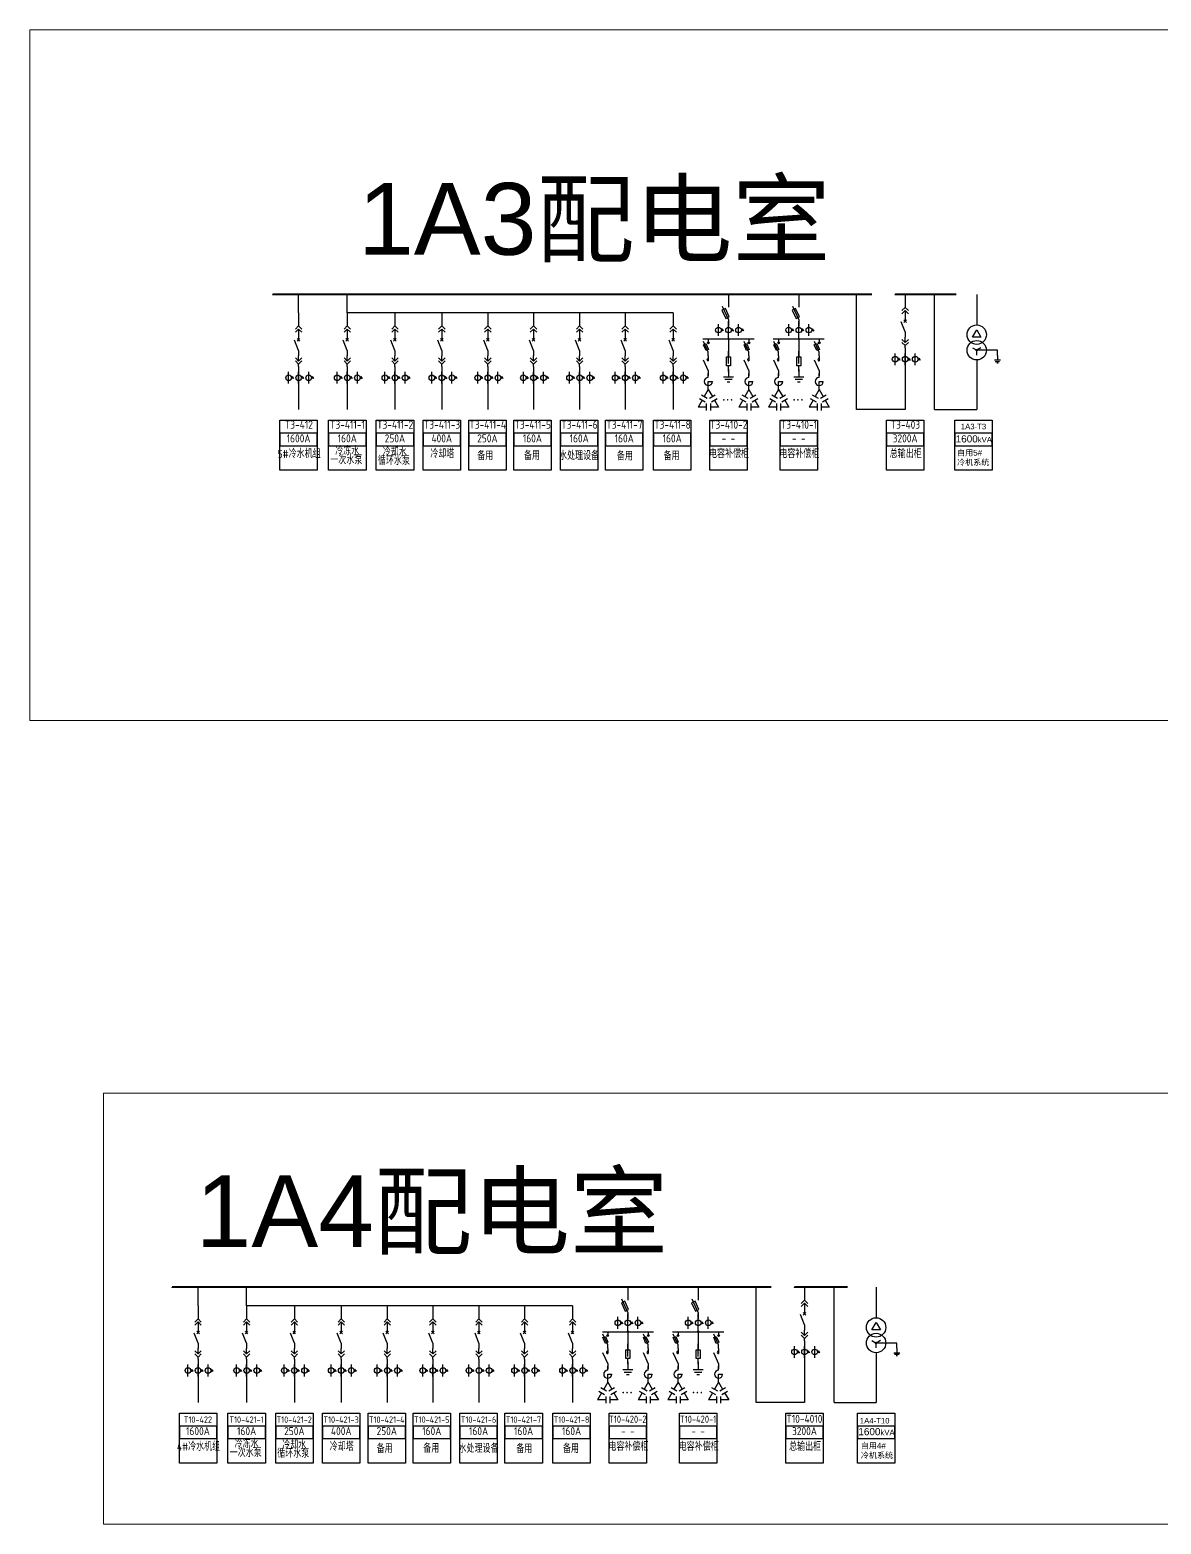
# Model space of a CAD drawing. Header units: millimetres. Extents: x -3460 to -460, y 6070 to 9130.
# Drawn here: x -2600.6 to -2443, y 8146.5 to 8354.4 of the extents above; entities that cross this region are included whole.
import ezdxf
from ezdxf.enums import TextEntityAlignment as Align

# ---------------------------------------------------------------- set-up
doc = ezdxf.new("R2010")
doc.units = ezdxf.units.MM
doc.header["$LTSCALE"] = 1000
doc.header["$MEASUREMENT"] = 0
doc.linetypes.add('CENTER', pattern=[2, 1.25, -0.25, 0.25, -0.25])
doc.linetypes.add('CONTINOUS', pattern=[0])
doc.styles.add('HZSONG', font='gbenor.shx', dxfattribs={"height": 1200, "bigfont": 'gbcbig.shx'})
doc.styles.get("Standard").update_dxf_attribs({"font": 'arial.ttf'})

# ---------------------------------------------------------------- blocks, each defined once
blk = doc.blocks.new('DYDQAA05')
at = {"color": 0}
blk.add_lwpolyline([(0, 0), (0, -7)], dxfattribs=at)
blk = doc.blocks.new('DYDQAA03')
at = {"color": 0}
for points in [[(0, 0), (0, -1.5)], [(-2.12, -3.62), (0, -1.5)], [(-2.12, -5.62), (0, -3.5)], [(2.12, -3.62), (0, -1.5)], [(2.12, -5.62), (0, -3.5)], [(0, -3.5), (0, -7)]]:
    blk.add_lwpolyline(points, dxfattribs=at)
blk = doc.blocks.new('DYDQAA09')
at = {"color": 0}
blk.add_lwpolyline([(0, 0), (0, -3.5)], dxfattribs=at)
blk.add_lwpolyline([(0, 0), (0, -3.5)], dxfattribs=at)
blk.add_lwpolyline([(0, 0), (0, -3.5)], dxfattribs=at)
blk.add_lwpolyline([(0, 0), (0, -3.5)], dxfattribs=at)
blk.add_lwpolyline([(0, 0), (0, -3.5)], dxfattribs=at)
blk.add_lwpolyline([(0, 0), (0, -3.5)], dxfattribs=at)
blk.add_lwpolyline([(0, 0), (0, -3.5)], dxfattribs=at)
blk.add_lwpolyline([(0, 0), (0, -3.5)], dxfattribs=at)
blk.add_lwpolyline([(0, 0), (0, -3.5)], dxfattribs=at)
blk = doc.blocks.new('DYDQ0201')
at = {"color": 0}
for points in [[(0.86, -0.86), (-0.86, 0.86)], [(-0.86, -0.86), (0.86, 0.86)], [(0, -7), (-2.61, -0.37)]]:
    blk.add_lwpolyline(points, dxfattribs=at)
blk = doc.blocks.new('DYDQAA04')
at = {"color": 0}
for points in [[(0, -3.5), (0, 0)], [(-2.12, -1.38), (0, -3.5)], [(-2.12, -3.38), (0, -5.5)], [(2.12, -1.38), (0, -3.5)], [(2.12, -3.38), (0, -5.5)], [(0, -7), (0, -5.5)]]:
    blk.add_lwpolyline(points, dxfattribs=at)
blk = doc.blocks.new('$element$00000530')
for points in [[(-0.291, -0.342), (-0.139, -0.275), (0.017, -0.625), (-0.136, -0.693), (-0.291, -0.342)], [(0, -1), (0, -0.78), (-0.283, -0.152)], [(-0.05, -0.183), (0.05, -0.183)], [(0, 0), (0, -0.183)]]:
    blk.add_lwpolyline(points)
blk.add_circle((0, -0.233), 0.05)
at = {"flags": 9}
blk.add_attdef('S', (0, 0), '', height=0.00000667, dxfattribs=at)
blk = doc.blocks.new('M_M4')
blk.add_line((-0.25, -0.2), (0, -0.75))
for points in [[(0, 0), (0, -0.25)], [(0, -0.75), (0, -1)]]:
    blk.add_lwpolyline(points)
blk.add_arc((-0.008, -0.192), 0.0589, 81.8699, 278.1301)
at = {"width": 0.8, "flags": 9}
blk.add_attdef('S', (0.25, -0.5), '', height=0.2, dxfattribs=at)
blk = doc.blocks.new('M_M23')
for p, q in [((0, -0.5), (-0.25, -0.5)), ((0, -0.25), (0, -0.5))]:
    blk.add_line(p, q)
for points in [[(0, 0), (0, -0.25)], [(0, -0.75), (0, -1)]]:
    blk.add_lwpolyline(points)
blk.add_arc((0, -0.5), 0.25, 270, 180)
at = {"width": 0.8, "flags": 9}
blk.add_attdef('S', (0.25, -0.5), '', height=0.2, dxfattribs=at)
blk = doc.blocks.new('M_M44IVD')
for points in [[(0, 0), (-0.2, -0.346)], [(0, 0), (0.2, -0.346)], [(-0.3, -0.52), (-0.5, -0.866)], [(-0.444, -0.436), (-0.156, -0.603)], [(-0.344, -0.263), (-0.056, -0.43)], [(-0.1, -0.699), (-0.1, -1.033)], [(0.056, -0.43), (0.344, -0.263)], [(0.1, -0.699), (0.1, -1.033)], [(0.156, -0.603), (0.444, -0.436)], [(0.3, -0.52), (0.5, -0.866)], [(-0.1, -0.866), (-0.5, -0.866)], [(0.5, -0.866), (0.1, -0.866)]]:
    blk.add_lwpolyline(points)
at = {"width": 0.8, "flags": 9}
blk.add_attdef('S', (0.25, -0.5), '', height=0.2, dxfattribs=at)
blk = doc.blocks.new('A$C03DD39B5')
for p, q in [((417, 475), (283, 392)), ((417, 422), (283, 339)), ((350, 333), (350, 467))]:
    blk.add_line(p, q)
blk.add_lwpolyline([(700, 167), (0, 167)])
blk.add_circle((350, 167), 167)
blk = doc.blocks.new('M_M17')
for p, q in [((-0.1, -0.717), (-0.1, -0.283)), ((-0.1, -0.283), (0.1, -0.283)), ((0.1, -0.717), (-0.1, -0.717)), ((0, -0.383), (0, -0.717)), ((0.1, -0.283), (0.1, -0.717))]:
    blk.add_line(p, q)
for points in [[(0, 0), (0, -0.283)], [(0, -0.717), (0, -1)]]:
    blk.add_lwpolyline(points)
for points in [[(-0.033, -0.567), (0.033, -0.567), (0, -0.367), (0.033, -0.567)], [(0.033, -0.567), (0, -0.367), (-0.033, -0.567), (0.033, -0.567)], [(0, -0.367), (-0.033, -0.567), (0.033, -0.567), (0, -0.367)]]:
    blk.add_solid(points)
at = {"width": 0.8, "flags": 9}
blk.add_attdef('S', (0.25, -0.5), '', height=0.2, dxfattribs=at)
blk = doc.blocks.new('M_M24')
for p, q in [((-0.25, -0.375), (0.25, -0.375)), ((-0.1875, -0.5), (0.1875, -0.5)), ((-0.0625, -0.625), (0.0625, -0.625))]:
    blk.add_line(p, q)
blk.add_lwpolyline([(0, 0), (0, -0.375)])
at = {"width": 0.8, "flags": 9}
blk.add_attdef('S', (0.25, -0.5), '', height=0.2, dxfattribs=at)

msp = doc.modelspace()

# ---------------------------------------------------------------- linework, layer by layer
for p, q in [((-2563.13, 8314.99, -1383.33), (-2563.13, 8317.57, -0.05)), ((-2556.36, 8314.99, -1383.28), (-2556.36, 8317.57)), ((-2485.44, 8301.54, 817.89), (-2485.44, 8317.57, 817.89)), ((-2474.58, 8301.54, -967.5), (-2474.58, 8317.57, 817.89)), ((-2468.72, 8317.57, 3643.45), (-2468.72, 8313.32, -967.5)), ((-2510.98, 8314.99, -1383.33), (-2556.36, 8314.99, -1383.33)), ((-2469.31, 8311.63, -967.5), (-2468.72, 8312.65, -967.5)), ((-2469.31, 8311.63, -967.5), (-2468.72, 8312.65, -967.5)), ((-2468.72, 8312.65, -967.5), (-2468.13, 8311.63, -967.5)), ((-2506.09, 8311.37, -156.42), (-2506.09, 8310.97, -156.42)), ((-2503.28, 8311.46, -156.42), (-2503.28, 8311.79, -156.42)), ((-2496.3, 8311.37, -156.42), (-2496.3, 8310.97, -156.42)), ((-2493.49, 8311.46, -156.42), (-2493.49, 8311.79, -156.42)), ((-2468.13, 8311.63, -967.5), (-2469.31, 8311.63, -967.5)), ((-2478.68, 8309.33, 817.89), (-2478.68, 8307.69, 817.89)), ((-2469.31, 8310.14, -967.5), (-2468.72, 8309.8, -967.5)), ((-2468.73, 8309.91, -967.5), (-2468.82, 8309.81, -967.5)), ((-2468.69, 8309.9, -967.5), (-2468.82, 8309.77, -967.5)), ((-2468.76, 8309.9, -967.5), (-2468.81, 8309.85, -967.5)), ((-2468.67, 8309.89, -967.5), (-2468.81, 8309.75, -967.5)), ((-2468.64, 8309.87, -967.5), (-2468.79, 8309.73, -967.5)), ((-2468.63, 8309.86, -967.5), (-2468.77, 8309.72, -967.5)), ((-2468.62, 8309.82, -967.5), (-2468.74, 8309.7, -967.5)), ((-2468.13, 8310.14, -967.5), (-2468.72, 8309.8, -967.5)), ((-2468.62, 8309.8, -967.5), (-2468.72, 8309.7, -967.5)), ((-2468.72, 8309.13, -967.5), (-2468.72, 8309.8, -967.5)), ((-2465.83, 8309.8, -967.5), (-2468.72, 8309.8, -967.5)), ((-2563.13, 8306.75, 817.89), (-2563.13, 8305.11, 817.89)), ((-2556.36, 8306.75, 817.89), (-2556.36, 8305.11, 817.89)), ((-2549.72, 8306.75, 817.89), (-2549.72, 8305.11, 817.89)), ((-2543.19, 8306.75, 817.89), (-2543.19, 8305.11, 817.89)), ((-2536.78, 8306.75, 817.89), (-2536.78, 8305.11, 817.89)), ((-2530.44, 8306.75, 817.89), (-2530.44, 8305.11, 817.89)), ((-2524.01, 8306.75, 817.89), (-2524.01, 8305.11, 817.89)), ((-2517.66, 8306.75, 817.89), (-2517.66, 8305.11, 817.89)), ((-2510.98, 8306.75, 817.89), (-2510.98, 8305.11, 817.89)), ((-2478.68, 8307.69, 817.89), (-2478.68, 8301.54, 817.89)), ((-2468.72, 8308.45, -967.5), (-2468.72, 8301.54, -967.5)), ((-2466.24, 8308.45, -967.5), (-2465.43, 8308.45, -967.5)), ((-2466.14, 8308.25, -967.5), (-2465.53, 8308.25, -967.5)), ((-2465.93, 8308.05, -967.5), (-2465.73, 8308.05, -967.5)), ((-2563.13, 8305.11, 817.89), (-2563.13, 8301.54, 817.89)), ((-2556.36, 8305.11, 817.89), (-2556.36, 8301.54, 817.89)), ((-2549.72, 8305.11, 817.89), (-2549.72, 8301.54, 817.89)), ((-2543.19, 8305.11, 817.89), (-2543.19, 8301.54, 817.89)), ((-2536.78, 8305.11, 817.89), (-2536.78, 8301.54, 817.89)), ((-2530.44, 8305.11, 817.89), (-2530.44, 8301.54, 817.89)), ((-2524.01, 8305.11, 817.89), (-2524.01, 8301.54, 817.89)), ((-2517.66, 8305.11, 817.89), (-2517.66, 8301.54, 817.89)), ((-2510.98, 8305.11, 817.89), (-2510.98, 8301.54, 817.89)), ((-2478.68, 8301.54, 817.89), (-2485.44, 8301.54, 817.89)), ((-2474.58, 8301.54, -967.5), (-2468.72, 8301.54, -967.5)), ((-2577.14, 8176.85, -817.94), (-2577.14, 8179.42, 565.34)), ((-2570.37, 8176.85, -817.89), (-2570.37, 8179.42, 565.39)), ((-2499.45, 8163.4, 1383.28), (-2499.45, 8179.42, 1383.28)), ((-2524.98, 8176.85, -817.94), (-2570.37, 8176.85, -817.94)), ((-2517.29, 8173.32, 408.97), (-2517.29, 8173.65, 408.97)), ((-2507.5, 8173.32, 408.97), (-2507.5, 8173.65, 408.97)), ((-2520.1, 8173.23, 408.97), (-2520.1, 8172.83, 408.97)), ((-2510.31, 8173.23, 408.97), (-2510.31, 8172.83, 408.97)), ((-2492.69, 8171.18, 1383.28), (-2492.69, 8169.55, 1383.28)), ((-2492.69, 8169.55, 1383.28), (-2492.69, 8163.4, 1383.28)), ((-2577.14, 8168.61, 1383.28), (-2577.14, 8166.97, 1383.28)), ((-2570.37, 8168.61, 1383.28), (-2570.37, 8166.97, 1383.28)), ((-2563.73, 8168.61, 1383.28), (-2563.73, 8166.97, 1383.28)), ((-2557.2, 8168.61, 1383.28), (-2557.2, 8166.97, 1383.28)), ((-2550.79, 8168.61, 1383.28), (-2550.79, 8166.97, 1383.28)), ((-2544.44, 8168.61, 1383.28), (-2544.44, 8166.97, 1383.28)), ((-2538.02, 8168.61, 1383.28), (-2538.02, 8166.97, 1383.28)), ((-2531.67, 8168.61, 1383.28), (-2531.67, 8166.97, 1383.28)), ((-2524.98, 8168.61, 1383.28), (-2524.98, 8166.97, 1383.28)), ((-2577.14, 8166.97, 1383.28), (-2577.14, 8163.4, 1383.28)), ((-2570.37, 8166.97, 1383.28), (-2570.37, 8163.4, 1383.28)), ((-2563.73, 8166.97, 1383.28), (-2563.73, 8163.4, 1383.28)), ((-2557.2, 8166.97, 1383.28), (-2557.2, 8163.4, 1383.28)), ((-2550.79, 8166.97, 1383.28), (-2550.79, 8163.4, 1383.28)), ((-2544.44, 8166.97, 1383.28), (-2544.44, 8163.4, 1383.28)), ((-2538.02, 8166.97, 1383.28), (-2538.02, 8163.4, 1383.28)), ((-2531.67, 8166.97, 1383.28), (-2531.67, 8163.4, 1383.28)), ((-2524.98, 8166.97, 1383.28), (-2524.98, 8163.4, 1383.28)), ((-2492.69, 8163.4, 1383.28), (-2499.45, 8163.4, 1383.28))]:
    msp.add_line(p, q)
at = {"linetype": 'Continuous'}
for p, q in [((-2504.16, 8315.95, -156.42), (-2503.28, 8314.02, -156.42)), ((-2494.37, 8315.95, -156.42), (-2493.49, 8314.02, -156.42)), ((-2503.28, 8313.58, -156.42), (-2503.28, 8313.87, -156.42)), ((-2503.28, 8313.11, -156.42), (-2503.28, 8313.75, -156.42)), ((-2493.49, 8313.58, -156.42), (-2493.49, 8313.87, -156.42)), ((-2493.49, 8313.11, -156.42), (-2493.49, 8313.75, -156.42)), ((-2506.84, 8311.37, -156.42), (-2499.73, 8311.37, -156.42)), ((-2503.28, 8311.37, -156.42), (-2503.28, 8308.9, -156.42)), ((-2497.05, 8311.37, -156.42), (-2489.94, 8311.37, -156.42)), ((-2493.49, 8311.37, -156.42), (-2493.49, 8308.9, -156.42)), ((-2518.17, 8177.81, 408.97), (-2517.29, 8175.88, 408.97)), ((-2508.38, 8177.81, 408.97), (-2507.5, 8175.88, 408.97)), ((-2517.29, 8175.43, 408.97), (-2517.29, 8175.73, 408.97)), ((-2517.29, 8174.97, 408.97), (-2517.29, 8175.61, 408.97)), ((-2507.5, 8175.43, 408.97), (-2507.5, 8175.73, 408.97)), ((-2507.5, 8174.97, 408.97), (-2507.5, 8175.61, 408.97)), ((-2520.84, 8173.23, 408.97), (-2513.73, 8173.23, 408.97)), ((-2517.29, 8173.23, 408.97), (-2517.29, 8170.76, 408.97)), ((-2511.06, 8173.23, 408.97), (-2503.95, 8173.23, 408.97)), ((-2507.5, 8173.23, 408.97), (-2507.5, 8170.76, 408.97))]:
    msp.add_line(p, q, dxfattribs=at)
at = {"linetype": 'CENTER', "ltscale": 0.5}
msp.add_line((-2465.83, 8309.06, -967.5), (-2465.83, 8309.8, -967.5), dxfattribs=at)
at = {"color": 0}
for p, q in [((-2488.59, 8163.4, -402.11), (-2488.59, 8179.42, 1383.28)), ((-2482.73, 8179.42, 4208.83), (-2482.73, 8175.18, -402.11)), ((-2483.32, 8173.49, -402.11), (-2482.73, 8174.5, -402.11)), ((-2483.32, 8173.49, -402.11), (-2482.73, 8174.5, -402.11)), ((-2482.14, 8173.49, -402.11), (-2483.32, 8173.49, -402.11)), ((-2482.73, 8174.5, -402.11), (-2482.14, 8173.49, -402.11)), ((-2483.32, 8172, -402.11), (-2482.73, 8171.66, -402.11)), ((-2482.74, 8171.76, -402.11), (-2482.83, 8171.67, -402.11)), ((-2482.7, 8171.76, -402.11), (-2482.83, 8171.63, -402.11)), ((-2482.68, 8171.75, -402.11), (-2482.82, 8171.61, -402.11)), ((-2482.77, 8171.75, -402.11), (-2482.82, 8171.7, -402.11)), ((-2482.65, 8171.73, -402.11), (-2482.8, 8171.59, -402.11)), ((-2482.64, 8171.72, -402.11), (-2482.78, 8171.58, -402.11)), ((-2482.63, 8171.68, -402.11), (-2482.75, 8171.56, -402.11)), ((-2482.14, 8172, -402.11), (-2482.73, 8171.66, -402.11)), ((-2482.63, 8171.66, -402.11), (-2482.73, 8171.56, -402.11)), ((-2479.84, 8171.66, -402.11), (-2482.73, 8171.66, -402.11)), ((-2482.73, 8170.99, -402.11), (-2482.73, 8171.66, -402.11)), ((-2482.73, 8170.31, -402.11), (-2482.73, 8163.4, -402.11)), ((-2480.25, 8170.31, -402.11), (-2479.44, 8170.31, -402.11)), ((-2480.15, 8170.11, -402.11), (-2479.54, 8170.11, -402.11)), ((-2479.94, 8169.9, -402.11), (-2479.74, 8169.9, -402.11)), ((-2488.59, 8163.4, -402.11), (-2482.73, 8163.4, -402.11))]:
    msp.add_line(p, q, dxfattribs=at)
at = {"color": 0, "linetype": 'CENTER', "ltscale": 0.5}
msp.add_line((-2479.84, 8170.92, -402.11), (-2479.84, 8171.66, -402.11), dxfattribs=at)
at = {"color": 1, "lineweight": 13, "ltscale": 0.001071}
for points in [[(-2600.55, 8354.38), (-1891.29, 8354.38), (-1891.29, 8258.29), (-2600.55, 8258.29)], [(-2590.29, 8206.44), (-2319.32, 8206.44), (-2319.32, 8146.46), (-2590.29, 8146.46)]]:
    msp.add_lwpolyline(points, close=True, dxfattribs=at)
at = {"color": 1, "lineweight": 40, "ltscale": 100}
msp.add_lwpolyline([(-2483.32, 8317.57), (-2566.74, 8317.57), (-2566.74, 8317.57)], dxfattribs=at)
at = {"linetype": 'Continuous'}
for points, elevation in [([(-2503.28, 8317.57), (-2503.28, 8315.78)], -156.42), ([(-2493.49, 8317.57), (-2493.49, 8315.78)], -156.42), ([(-2503.28, 8316.66), (-2503.28, 8315.78)], -156.42), ([(-2493.49, 8316.66), (-2493.49, 8315.78)], -156.42), ([(-2503.28, 8314.02), (-2503.28, 8313.15)], -156.42), ([(-2493.49, 8314.02), (-2493.49, 8313.15)], -156.42), ([(-2517.29, 8179.42), (-2517.29, 8177.64)], 408.97), ([(-2517.29, 8178.51), (-2517.29, 8177.64)], 408.97), ([(-2507.5, 8179.42), (-2507.5, 8177.64)], 408.97), ([(-2507.5, 8178.51), (-2507.5, 8177.64)], 408.97), ([(-2517.29, 8175.88), (-2517.29, 8175.01)], 408.97), ([(-2507.5, 8175.88), (-2507.5, 8175.01)], 408.97)]:
    msp.add_lwpolyline(points, dxfattribs=dict(at, elevation=elevation))
at = {"color": 1, "lineweight": 40, "ltscale": 100}
for points, elevation in [([(-2471.58, 8317.57), (-2480.07, 8317.57), (-2480.07, 8317.57)], -156.42), ([(-2497.33, 8179.42), (-2580.74, 8179.42), (-2580.74, 8179.42)], 565.39), ([(-2486.71, 8179.42), (-2494.08, 8179.42), (-2494.08, 8179.42)], 408.97)]:
    msp.add_lwpolyline(points, dxfattribs=dict(at, elevation=elevation))
at = {"linetype": 'Continuous'}
for points, elevation in [([(-2503.66, 8314.23), (-2503.19, 8314.45), (-2503.71, 8315.61), (-2504.19, 8315.4)], -156.42), ([(-2493.87, 8314.23), (-2493.4, 8314.45), (-2493.93, 8315.61), (-2494.4, 8315.4)], -156.42), ([(-2517.67, 8176.09), (-2517.19, 8176.31), (-2517.72, 8177.47), (-2518.2, 8177.25)], 408.97), ([(-2507.88, 8176.09), (-2507.41, 8176.31), (-2507.94, 8177.47), (-2508.41, 8177.25)], 408.97)]:
    msp.add_lwpolyline(points, close=True, dxfattribs=dict(at, elevation=elevation))
at = {"elevation": -967.5}
msp.add_lwpolyline([(-2465.83, 8309.06), (-2465.83, 8308.45)], dxfattribs=at)
at = {"lineweight": -2, "ltscale": 100, "const_width": 0.117}
for points, elevation in [([(-2503.99, 8302.9, 1), (-2503.87, 8302.9, 1)], -442.7), ([(-2503.45, 8302.9, 1), (-2503.34, 8302.9, 1)], -442.7), ([(-2502.9, 8302.9, 1), (-2502.79, 8302.9, 1)], -442.7), ([(-2494.2, 8302.9, 1), (-2494.08, 8302.9, 1)], -442.7), ([(-2493.67, 8302.9, 1), (-2493.55, 8302.9, 1)], -442.7), ([(-2493.11, 8302.9, 1), (-2493, 8302.9, 1)], -442.7), ([(-2518, 8164.76, 1), (-2517.88, 8164.76, 1)], 122.69), ([(-2517.46, 8164.76, 1), (-2517.35, 8164.76, 1)], 122.69), ([(-2516.91, 8164.76, 1), (-2516.79, 8164.76, 1)], 122.69), ([(-2508.21, 8164.76, 1), (-2508.09, 8164.76, 1)], 122.69), ([(-2507.67, 8164.76, 1), (-2507.56, 8164.76, 1)], 122.69), ([(-2507.12, 8164.76, 1), (-2507.01, 8164.76, 1)], 122.69)]:
    msp.add_lwpolyline(points, format="xyb", close=True, dxfattribs=dict(at, elevation=elevation))
for points, elevation in [([(-2565.74, 8300.05), (-2560.53, 8300.05), (-2560.53, 8293.1), (-2565.74, 8293.1)], -0.05), ([(-2565.74, 8296.5), (-2560.53, 8296.5), (-2560.53, 8298.24), (-2565.74, 8298.24)], -0.05), ([(-2558.96, 8300.05), (-2553.75, 8300.05), (-2553.75, 8293.1), (-2558.96, 8293.1)], -0.05), ([(-2558.96, 8296.5), (-2553.75, 8296.5), (-2553.75, 8298.24), (-2558.96, 8298.24)], -0.05), ([(-2552.32, 8300.05), (-2547.11, 8300.05), (-2547.11, 8293.1), (-2552.32, 8293.1)], -0.05), ([(-2552.32, 8296.5), (-2547.11, 8296.5), (-2547.11, 8298.24), (-2552.32, 8298.24)], -0.05), ([(-2545.79, 8300.05), (-2540.58, 8300.05), (-2540.58, 8293.1), (-2545.79, 8293.1)], -0.05), ([(-2545.79, 8296.5), (-2540.58, 8296.5), (-2540.58, 8298.24), (-2545.79, 8298.24)], -0.05), ([(-2539.44, 8300.05), (-2534.23, 8300.05), (-2534.23, 8293.1), (-2539.44, 8293.1)], -0.05), ([(-2539.44, 8296.5), (-2534.23, 8296.5), (-2534.23, 8298.24), (-2539.44, 8298.24)], -0.05), ([(-2533.18, 8300.05), (-2527.97, 8300.05), (-2527.97, 8293.1), (-2533.18, 8293.1)], -0.05), ([(-2533.18, 8296.5), (-2527.97, 8296.5), (-2527.97, 8298.24), (-2533.18, 8298.24)], -0.05), ([(-2526.67, 8300.05), (-2521.46, 8300.05), (-2521.46, 8293.1), (-2526.67, 8293.1)], -0.05), ([(-2526.67, 8296.5), (-2521.46, 8296.5), (-2521.46, 8298.24), (-2526.67, 8298.24)], -0.05), ([(-2520.4, 8300.05), (-2515.19, 8300.05), (-2515.19, 8293.1), (-2520.4, 8293.1)], -0.05), ([(-2520.4, 8296.5), (-2515.19, 8296.5), (-2515.19, 8298.24), (-2520.4, 8298.24)], -0.05), ([(-2513.72, 8300.05), (-2508.51, 8300.05), (-2508.51, 8293.1), (-2513.72, 8293.1)], -0.05), ([(-2513.72, 8296.5), (-2508.51, 8296.5), (-2508.51, 8298.24), (-2513.72, 8298.24)], -0.05), ([(-2505.89, 8300.05), (-2500.68, 8300.05), (-2500.68, 8293.1), (-2505.89, 8293.1)], -0.05), ([(-2505.89, 8296.5), (-2500.68, 8296.5), (-2500.68, 8298.24), (-2505.89, 8298.24)], -0.05), ([(-2496.1, 8300.05), (-2490.89, 8300.05), (-2490.89, 8293.1), (-2496.1, 8293.1)], -0.05), ([(-2496.1, 8296.5), (-2490.89, 8296.5), (-2490.89, 8298.24), (-2496.1, 8298.24)], -0.05), ([(-2481.28, 8300.05), (-2476.07, 8300.05), (-2476.07, 8293.1), (-2481.28, 8293.1)], -0.05), ([(-2481.28, 8296.5), (-2476.07, 8296.5), (-2476.07, 8298.24), (-2481.28, 8298.24)], -0.05), ([(-2471.78, 8300.05), (-2466.57, 8300.05), (-2466.57, 8293.1), (-2471.78, 8293.1)], 572.2), ([(-2471.78, 8296.5), (-2466.57, 8296.5), (-2466.57, 8298.24), (-2471.78, 8298.24)], 572.2), ([(-2579.74, 8161.91), (-2574.54, 8161.91), (-2574.54, 8154.96), (-2579.74, 8154.96)], 565.34), ([(-2572.97, 8161.91), (-2567.76, 8161.91), (-2567.76, 8154.96), (-2572.97, 8154.96)], 565.34), ([(-2566.33, 8161.91), (-2561.12, 8161.91), (-2561.12, 8154.96), (-2566.33, 8154.96)], 565.34), ([(-2559.8, 8161.91), (-2554.59, 8161.91), (-2554.59, 8154.96), (-2559.8, 8154.96)], 565.34), ([(-2553.45, 8161.91), (-2548.24, 8161.91), (-2548.24, 8154.96), (-2553.45, 8154.96)], 565.34), ([(-2547.18, 8161.91), (-2541.98, 8161.91), (-2541.98, 8154.96), (-2547.18, 8154.96)], 565.34), ([(-2540.67, 8161.91), (-2535.47, 8161.91), (-2535.47, 8154.96), (-2540.67, 8154.96)], 565.34), ([(-2534.41, 8161.91), (-2529.2, 8161.91), (-2529.2, 8154.96), (-2534.41, 8154.96)], 565.34), ([(-2527.72, 8161.91), (-2522.52, 8161.91), (-2522.52, 8154.96), (-2527.72, 8154.96)], 565.34), ([(-2519.89, 8161.91), (-2514.69, 8161.91), (-2514.69, 8154.96), (-2519.89, 8154.96)], 565.34), ([(-2510.11, 8161.91), (-2504.9, 8161.91), (-2504.9, 8154.96), (-2510.11, 8154.96)], 565.34), ([(-2495.29, 8161.91), (-2490.08, 8161.91), (-2490.08, 8154.96), (-2495.29, 8154.96)], 565.34), ([(-2485.33, 8161.91), (-2480.12, 8161.91), (-2480.12, 8154.96), (-2485.33, 8154.96)], 1137.59), ([(-2579.74, 8158.36), (-2574.54, 8158.36), (-2574.54, 8160.1), (-2579.74, 8160.1)], 565.34), ([(-2572.97, 8158.36), (-2567.76, 8158.36), (-2567.76, 8160.1), (-2572.97, 8160.1)], 565.34), ([(-2566.33, 8158.36), (-2561.12, 8158.36), (-2561.12, 8160.1), (-2566.33, 8160.1)], 565.34), ([(-2559.8, 8158.36), (-2554.59, 8158.36), (-2554.59, 8160.1), (-2559.8, 8160.1)], 565.34), ([(-2553.45, 8158.36), (-2548.24, 8158.36), (-2548.24, 8160.1), (-2553.45, 8160.1)], 565.34), ([(-2547.18, 8158.36), (-2541.98, 8158.36), (-2541.98, 8160.1), (-2547.18, 8160.1)], 565.34), ([(-2540.67, 8158.36), (-2535.47, 8158.36), (-2535.47, 8160.1), (-2540.67, 8160.1)], 565.34), ([(-2534.41, 8158.36), (-2529.2, 8158.36), (-2529.2, 8160.1), (-2534.41, 8160.1)], 565.34), ([(-2527.72, 8158.36), (-2522.52, 8158.36), (-2522.52, 8160.1), (-2527.72, 8160.1)], 565.34), ([(-2519.89, 8158.36), (-2514.69, 8158.36), (-2514.69, 8160.1), (-2519.89, 8160.1)], 565.34), ([(-2510.11, 8158.36), (-2504.9, 8158.36), (-2504.9, 8160.1), (-2510.11, 8160.1)], 565.34), ([(-2495.29, 8158.36), (-2490.08, 8158.36), (-2490.08, 8160.1), (-2495.29, 8160.1)], 565.34), ([(-2485.33, 8158.36), (-2480.12, 8158.36), (-2480.12, 8160.1), (-2485.33, 8160.1)], 1137.59)]:
    msp.add_lwpolyline(points, close=True, dxfattribs=dict(elevation=elevation))
at = {"color": 0, "elevation": -402.11}
msp.add_lwpolyline([(-2479.84, 8170.92), (-2479.84, 8170.31)], dxfattribs=at)
at = {"linetype": 'CONTINOUS'}
for centre in [(-2468.72, 8311.97, -967.5), (-2468.72, 8309.8, -967.5)]:
    msp.add_circle(centre, 1.35, dxfattribs=at)
for centre, radius in [((-2503.28, 8311.37, -156.42), 0.0936), ((-2493.49, 8311.37, -156.42), 0.0936), ((-2468.72, 8309.8, -967.5), 0.101), ((-2517.29, 8173.23, 408.97), 0.0936), ((-2507.5, 8173.23, 408.97), 0.0936)]:
    msp.add_circle(centre, radius)
at = {"color": 0, "linetype": 'CONTINOUS'}
for centre in [(-2482.73, 8173.83, -402.11), (-2482.73, 8171.66, -402.11)]:
    msp.add_circle(centre, 1.35, dxfattribs=at)
at = {"color": 0}
msp.add_circle((-2482.73, 8171.66, -402.11), 0.101, dxfattribs=at)

# ---------------------------------------------------------------- block references
for name, p, xscale, yscale, zscale in [('DYDQAA05', (-2478.68, 8317.57, -1383.33), 0.2128962921302706, 0.2128962921302706, 0.2128962921302706), ('DYDQAA05', (-2563.13, 8314.99, -1383.33), 0.2128962921302706, 0.2128962921302706, 0.2128962921302706), ('DYDQAA05', (-2556.36, 8314.99, -1383.33), 0.2128962921302706, 0.2128962921302706, 0.2128962921302706), ('DYDQAA05', (-2549.72, 8314.99, -1383.33), 0.2128962921302706, 0.2128962921302706, 0.2128962921302706), ('DYDQAA05', (-2543.19, 8314.99, -1383.33), 0.2128962921302706, 0.2128962921302706, 0.2128962921302706), ('DYDQAA05', (-2536.78, 8314.99, -1383.33), 0.2128962921302706, 0.2128962921302706, 0.2128962921302706), ('DYDQAA05', (-2530.44, 8314.99, -1383.33), 0.2128962921302706, 0.2128962921302706, 0.2128962921302706), ('DYDQAA05', (-2524.01, 8314.99, -1383.33), 0.2128962921302706, 0.2128962921302706, 0.2128962921302706), ('DYDQAA05', (-2517.66, 8314.99, -1383.33), 0.2128962921302706, 0.2128962921302706, 0.2128962921302706), ('DYDQAA05', (-2510.98, 8314.99, -1383.33), 0.2128962921302706, 0.2128962921302706, 0.2128962921302706), ('DYDQAA03', (-2478.68, 8316.08, -1383.33), 0.2128962921302706, 0.2128962921302706, 0.2128962921302706), ('DYDQAA03', (-2563.13, 8313.5, -1383.33), 0.2128962921302706, 0.2128962921302706, 0.2128962921302706), ('DYDQAA03', (-2556.36, 8313.5, -1383.33), 0.2128962921302706, 0.2128962921302706, 0.2128962921302706), ('DYDQAA03', (-2549.72, 8313.5, -1383.33), 0.2128962921302706, 0.2128962921302706, 0.2128962921302706), ('DYDQAA03', (-2543.19, 8313.5, -1383.33), 0.2128962921302706, 0.2128962921302706, 0.2128962921302706), ('DYDQAA03', (-2536.78, 8313.5, -1383.33), 0.2128962921302706, 0.2128962921302706, 0.2128962921302706), ('DYDQAA03', (-2530.44, 8313.5, -1383.33), 0.2128962921302706, 0.2128962921302706, 0.2128962921302706), ('DYDQAA03', (-2524.01, 8313.5, -1383.33), 0.2128962921302706, 0.2128962921302706, 0.2128962921302706), ('DYDQAA03', (-2517.66, 8313.5, -1383.33), 0.2128962921302706, 0.2128962921302706, 0.2128962921302706), ('DYDQAA03', (-2510.98, 8313.5, -1383.33), 0.2128962921302706, 0.2128962921302706, 0.2128962921302706), ('DYDQ0201', (-2478.68, 8313.84, -1383.33), 0.2128962921302706, 0.2128962921302706, 0.2128962921302706), ('DYDQAA09', (-2478.68, 8314.59, -1383.33), 0.2128962921302706, 0.2128962921302706, 0.2128962921302706), ('DYDQ0201', (-2563.13, 8311.26, -1383.33), 0.2128962921302706, 0.2128962921302706, 0.2128962921302706), ('DYDQAA09', (-2563.13, 8312.01, -1383.33), 0.2128962921302706, 0.2128962921302706, 0.2128962921302706), ('DYDQ0201', (-2556.36, 8311.26, -1383.33), 0.2128962921302706, 0.2128962921302706, 0.2128962921302706), ('DYDQAA09', (-2556.36, 8312.01, -1383.33), 0.2128962921302706, 0.2128962921302706, 0.2128962921302706), ('DYDQ0201', (-2549.72, 8311.26, -1383.33), 0.2128962921302706, 0.2128962921302706, 0.2128962921302706), ('DYDQAA09', (-2549.72, 8312.01, -1383.33), 0.2128962921302706, 0.2128962921302706, 0.2128962921302706), ('DYDQ0201', (-2543.19, 8311.26, -1383.33), 0.2128962921302706, 0.2128962921302706, 0.2128962921302706), ('DYDQAA09', (-2543.19, 8312.01, -1383.33), 0.2128962921302706, 0.2128962921302706, 0.2128962921302706), ('DYDQ0201', (-2536.78, 8311.26, -1383.33), 0.2128962921302706, 0.2128962921302706, 0.2128962921302706), ('DYDQAA09', (-2536.78, 8312.01, -1383.33), 0.2128962921302706, 0.2128962921302706, 0.2128962921302706), ('DYDQ0201', (-2530.44, 8311.26, -1383.33), 0.2128962921302706, 0.2128962921302706, 0.2128962921302706), ('DYDQAA09', (-2530.44, 8312.01, -1383.33), 0.2128962921302706, 0.2128962921302706, 0.2128962921302706), ('DYDQ0201', (-2524.01, 8311.26, -1383.33), 0.2128962921302706, 0.2128962921302706, 0.2128962921302706), ('DYDQAA09', (-2524.01, 8312.01, -1383.33), 0.2128962921302706, 0.2128962921302706, 0.2128962921302706), ('DYDQ0201', (-2517.66, 8311.26, -1383.33), 0.2128962921302706, 0.2128962921302706, 0.2128962921302706), ('DYDQAA09', (-2517.66, 8312.01, -1383.33), 0.2128962921302706, 0.2128962921302706, 0.2128962921302706), ('DYDQ0201', (-2510.98, 8311.26, -1383.33), 0.2128962921302706, 0.2128962921302706, 0.2128962921302706), ('DYDQAA09', (-2510.98, 8312.01, -1383.33), 0.2128962921302706, 0.2128962921302706, 0.2128962921302706), ('DYDQAA04', (-2478.68, 8311.61, -1383.33), 0.2128962921302706, 0.2128962921302706, 0.2128962921302706), ('DYDQAA09', (-2478.68, 8312.35, -1383.33), 0.2128962921302706, 0.2128962921302706, 0.2128962921302706), ('DYDQAA04', (-2563.13, 8309.03, -1383.33), 0.2128962921302706, 0.2128962921302706, 0.2128962921302706), ('DYDQAA09', (-2563.13, 8309.77, -1383.33), 0.2128962921302706, 0.2128962921302706, 0.2128962921302706), ('DYDQAA04', (-2556.36, 8309.03, -1383.33), 0.2128962921302706, 0.2128962921302706, 0.2128962921302706), ('DYDQAA09', (-2556.36, 8309.77, -1383.33), 0.2128962921302706, 0.2128962921302706, 0.2128962921302706), ('DYDQAA04', (-2549.72, 8309.03, -1383.33), 0.2128962921302706, 0.2128962921302706, 0.2128962921302706), ('DYDQAA09', (-2549.72, 8309.77, -1383.33), 0.2128962921302706, 0.2128962921302706, 0.2128962921302706), ('DYDQAA04', (-2543.19, 8309.03, -1383.33), 0.2128962921302706, 0.2128962921302706, 0.2128962921302706), ('DYDQAA09', (-2543.19, 8309.77, -1383.33), 0.2128962921302706, 0.2128962921302706, 0.2128962921302706), ('DYDQAA04', (-2536.78, 8309.03, -1383.33), 0.2128962921302706, 0.2128962921302706, 0.2128962921302706), ('DYDQAA09', (-2536.78, 8309.77, -1383.33), 0.2128962921302706, 0.2128962921302706, 0.2128962921302706), ('DYDQAA04', (-2530.44, 8309.03, -1383.33), 0.2128962921302706, 0.2128962921302706, 0.2128962921302706), ('DYDQAA09', (-2530.44, 8309.77, -1383.33), 0.2128962921302706, 0.2128962921302706, 0.2128962921302706), ('DYDQAA04', (-2524.01, 8309.03, -1383.33), 0.2128962921302706, 0.2128962921302706, 0.2128962921302706), ('DYDQAA09', (-2524.01, 8309.77, -1383.33), 0.2128962921302706, 0.2128962921302706, 0.2128962921302706), ('DYDQAA04', (-2517.66, 8309.03, -1383.33), 0.2128962921302706, 0.2128962921302706, 0.2128962921302706), ('DYDQAA09', (-2517.66, 8309.77, -1383.33), 0.2128962921302706, 0.2128962921302706, 0.2128962921302706), ('DYDQAA04', (-2510.98, 8309.03, -1383.33), 0.2128962921302706, 0.2128962921302706, 0.2128962921302706), ('DYDQAA09', (-2510.98, 8309.77, -1383.33), 0.2128962921302706, 0.2128962921302706, 0.2128962921302706), ('M_M4', (-2506.09, 8309.03, -156.42), 2.806660772809213, 2.806660772809213, 2.806660772809213), ('M_M4', (-2500.44, 8309.03, -156.42), 2.806660772809213, 2.806660772809213, 2.806660772809213), ('M_M4', (-2496.3, 8309.03, -156.42), 2.806660772809213, 2.806660772809213, 2.806660772809213), ('M_M4', (-2490.65, 8309.03, -156.42), 2.806660772809213, 2.806660772809213, 2.806660772809213), ('DYDQAA09', (-2478.68, 8310.12, -1383.33), 0.2128962921302706, 0.2128962921302706, 0.2128962921302706), ('DYDQAA09', (-2563.13, 8307.54, -1383.33), 0.2128962921302706, 0.2128962921302706, 0.2128962921302706), ('DYDQAA09', (-2556.36, 8307.54, -1383.33), 0.2128962921302706, 0.2128962921302706, 0.2128962921302706), ('DYDQAA09', (-2549.72, 8307.54, -1383.33), 0.2128962921302706, 0.2128962921302706, 0.2128962921302706), ('DYDQAA09', (-2543.19, 8307.54, -1383.33), 0.2128962921302706, 0.2128962921302706, 0.2128962921302706), ('DYDQAA09', (-2536.78, 8307.54, -1383.33), 0.2128962921302706, 0.2128962921302706, 0.2128962921302706), ('DYDQAA09', (-2530.44, 8307.54, -1383.33), 0.2128962921302706, 0.2128962921302706, 0.2128962921302706), ('DYDQAA09', (-2524.01, 8307.54, -1383.33), 0.2128962921302706, 0.2128962921302706, 0.2128962921302706), ('DYDQAA09', (-2517.66, 8307.54, -1383.33), 0.2128962921302706, 0.2128962921302706, 0.2128962921302706), ('DYDQAA09', (-2510.98, 8307.54, -1383.33), 0.2128962921302706, 0.2128962921302706, 0.2128962921302706), ('M_M23', (-2506.09, 8304.33, -156.42), -2.24532861824737, -2.24532861824737, 2.245328618247297), ('M_M24', (-2503.28, 8307.16, -156.42), 2.806660772809213, 2.806660772809213, 2.806660772809213), ('M_M23', (-2500.44, 8304.33, -156.42), -2.24532861824737, -2.24532861824737, 2.245328618247297), ('M_M23', (-2496.3, 8304.33, -156.42), -2.24532861824737, -2.24532861824737, 2.245328618247297), ('M_M24', (-2493.49, 8307.16, -156.42), 2.806660772809213, 2.806660772809213, 2.806660772809213), ('M_M23', (-2490.65, 8304.33, -156.42), -2.24532861824737, -2.24532861824737, 2.245328618247297), ('M_M44IVD', (-2506.09, 8304.33, -156.42), 2.806660772809213, 2.806660772809213, 2.806660772809213), ('M_M44IVD', (-2500.44, 8304.33, -156.42), 2.806660772809213, 2.806660772809213, 2.806660772809213), ('M_M44IVD', (-2496.3, 8304.33, -156.42), 2.806660772809213, 2.806660772809213, 2.806660772809213), ('M_M44IVD', (-2490.65, 8304.33, -156.42), 2.806660772809213, 2.806660772809213, 2.806660772809213), ('DYDQAA03', (-2492.69, 8177.93, -817.94), 0.2128962921302706, 0.2128962921302706, 0.2128962921302706), ('DYDQAA05', (-2492.69, 8179.42, -817.94), 0.2128962921302706, 0.2128962921302706, 0.2128962921302706), ('DYDQAA05', (-2577.14, 8176.85, -817.94), 0.2128962921302706, 0.2128962921302706, 0.2128962921302706), ('DYDQAA05', (-2570.37, 8176.85, -817.94), 0.2128962921302706, 0.2128962921302706, 0.2128962921302706), ('DYDQAA05', (-2563.73, 8176.85, -817.94), 0.2128962921302706, 0.2128962921302706, 0.2128962921302706), ('DYDQAA05', (-2557.2, 8176.85, -817.94), 0.2128962921302706, 0.2128962921302706, 0.2128962921302706), ('DYDQAA05', (-2550.79, 8176.85, -817.94), 0.2128962921302706, 0.2128962921302706, 0.2128962921302706), ('DYDQAA05', (-2544.44, 8176.85, -817.94), 0.2128962921302706, 0.2128962921302706, 0.2128962921302706), ('DYDQAA05', (-2538.02, 8176.85, -817.94), 0.2128962921302706, 0.2128962921302706, 0.2128962921302706), ('DYDQAA05', (-2531.67, 8176.85, -817.94), 0.2128962921302706, 0.2128962921302706, 0.2128962921302706), ('DYDQAA05', (-2524.98, 8176.85, -817.94), 0.2128962921302706, 0.2128962921302706, 0.2128962921302706), ('DYDQ0201', (-2492.69, 8175.7, -817.94), 0.2128962921302706, 0.2128962921302706, 0.2128962921302706), ('DYDQAA09', (-2492.69, 8176.44, -817.94), 0.2128962921302706, 0.2128962921302706, 0.2128962921302706), ('DYDQAA03', (-2577.14, 8175.35, -817.94), 0.2128962921302706, 0.2128962921302706, 0.2128962921302706), ('DYDQAA09', (-2577.14, 8173.86, -817.94), 0.2128962921302706, 0.2128962921302706, 0.2128962921302706), ('DYDQAA03', (-2570.37, 8175.35, -817.94), 0.2128962921302706, 0.2128962921302706, 0.2128962921302706), ('DYDQAA09', (-2570.37, 8173.86, -817.94), 0.2128962921302706, 0.2128962921302706, 0.2128962921302706), ('DYDQAA03', (-2563.73, 8175.35, -817.94), 0.2128962921302706, 0.2128962921302706, 0.2128962921302706), ('DYDQAA09', (-2563.73, 8173.86, -817.94), 0.2128962921302706, 0.2128962921302706, 0.2128962921302706), ('DYDQAA03', (-2557.2, 8175.35, -817.94), 0.2128962921302706, 0.2128962921302706, 0.2128962921302706), ('DYDQAA09', (-2557.2, 8173.86, -817.94), 0.2128962921302706, 0.2128962921302706, 0.2128962921302706), ('DYDQAA03', (-2550.79, 8175.35, -817.94), 0.2128962921302706, 0.2128962921302706, 0.2128962921302706), ('DYDQAA09', (-2550.79, 8173.86, -817.94), 0.2128962921302706, 0.2128962921302706, 0.2128962921302706), ('DYDQAA03', (-2544.44, 8175.35, -817.94), 0.2128962921302706, 0.2128962921302706, 0.2128962921302706), ('DYDQAA09', (-2544.44, 8173.86, -817.94), 0.2128962921302706, 0.2128962921302706, 0.2128962921302706), ('DYDQAA03', (-2538.02, 8175.35, -817.94), 0.2128962921302706, 0.2128962921302706, 0.2128962921302706), ('DYDQAA09', (-2538.02, 8173.86, -817.94), 0.2128962921302706, 0.2128962921302706, 0.2128962921302706), ('DYDQAA03', (-2531.67, 8175.35, -817.94), 0.2128962921302706, 0.2128962921302706, 0.2128962921302706), ('DYDQAA09', (-2531.67, 8173.86, -817.94), 0.2128962921302706, 0.2128962921302706, 0.2128962921302706), ('DYDQAA03', (-2524.98, 8175.35, -817.94), 0.2128962921302706, 0.2128962921302706, 0.2128962921302706), ('DYDQAA09', (-2524.98, 8173.86, -817.94), 0.2128962921302706, 0.2128962921302706, 0.2128962921302706), ('DYDQAA04', (-2492.69, 8173.46, -817.94), 0.2128962921302706, 0.2128962921302706, 0.2128962921302706), ('DYDQAA09', (-2492.69, 8174.21, -817.94), 0.2128962921302706, 0.2128962921302706, 0.2128962921302706), ('DYDQ0201', (-2577.14, 8173.12, -817.94), 0.2128962921302706, 0.2128962921302706, 0.2128962921302706), ('DYDQAA09', (-2577.14, 8171.63, -817.94), 0.2128962921302706, 0.2128962921302706, 0.2128962921302706), ('DYDQ0201', (-2570.37, 8173.12, -817.94), 0.2128962921302706, 0.2128962921302706, 0.2128962921302706), ('DYDQAA09', (-2570.37, 8171.63, -817.94), 0.2128962921302706, 0.2128962921302706, 0.2128962921302706), ('DYDQ0201', (-2563.73, 8173.12, -817.94), 0.2128962921302706, 0.2128962921302706, 0.2128962921302706), ('DYDQAA09', (-2563.73, 8171.63, -817.94), 0.2128962921302706, 0.2128962921302706, 0.2128962921302706), ('DYDQ0201', (-2557.2, 8173.12, -817.94), 0.2128962921302706, 0.2128962921302706, 0.2128962921302706), ('DYDQAA09', (-2557.2, 8171.63, -817.94), 0.2128962921302706, 0.2128962921302706, 0.2128962921302706), ('DYDQ0201', (-2550.79, 8173.12, -817.94), 0.2128962921302706, 0.2128962921302706, 0.2128962921302706), ('DYDQAA09', (-2550.79, 8171.63, -817.94), 0.2128962921302706, 0.2128962921302706, 0.2128962921302706), ('DYDQ0201', (-2544.44, 8173.12, -817.94), 0.2128962921302706, 0.2128962921302706, 0.2128962921302706), ('DYDQAA09', (-2544.44, 8171.63, -817.94), 0.2128962921302706, 0.2128962921302706, 0.2128962921302706), ('DYDQ0201', (-2538.02, 8173.12, -817.94), 0.2128962921302706, 0.2128962921302706, 0.2128962921302706), ('DYDQAA09', (-2538.02, 8171.63, -817.94), 0.2128962921302706, 0.2128962921302706, 0.2128962921302706), ('DYDQ0201', (-2531.67, 8173.12, -817.94), 0.2128962921302706, 0.2128962921302706, 0.2128962921302706), ('DYDQAA09', (-2531.67, 8171.63, -817.94), 0.2128962921302706, 0.2128962921302706, 0.2128962921302706), ('DYDQ0201', (-2524.98, 8173.12, -817.94), 0.2128962921302706, 0.2128962921302706, 0.2128962921302706), ('DYDQAA09', (-2524.98, 8171.63, -817.94), 0.2128962921302706, 0.2128962921302706, 0.2128962921302706), ('DYDQAA09', (-2492.69, 8171.97, -817.94), 0.2128962921302706, 0.2128962921302706, 0.2128962921302706), ('DYDQAA04', (-2577.14, 8170.88, -817.94), 0.2128962921302706, 0.2128962921302706, 0.2128962921302706), ('DYDQAA09', (-2577.14, 8169.39, -817.94), 0.2128962921302706, 0.2128962921302706, 0.2128962921302706), ('DYDQAA04', (-2570.37, 8170.88, -817.94), 0.2128962921302706, 0.2128962921302706, 0.2128962921302706), ('DYDQAA09', (-2570.37, 8169.39, -817.94), 0.2128962921302706, 0.2128962921302706, 0.2128962921302706), ('DYDQAA04', (-2563.73, 8170.88, -817.94), 0.2128962921302706, 0.2128962921302706, 0.2128962921302706), ('DYDQAA09', (-2563.73, 8169.39, -817.94), 0.2128962921302706, 0.2128962921302706, 0.2128962921302706), ('DYDQAA04', (-2557.2, 8170.88, -817.94), 0.2128962921302706, 0.2128962921302706, 0.2128962921302706), ('DYDQAA09', (-2557.2, 8169.39, -817.94), 0.2128962921302706, 0.2128962921302706, 0.2128962921302706), ('DYDQAA04', (-2550.79, 8170.88, -817.94), 0.2128962921302706, 0.2128962921302706, 0.2128962921302706), ('DYDQAA09', (-2550.79, 8169.39, -817.94), 0.2128962921302706, 0.2128962921302706, 0.2128962921302706), ('DYDQAA04', (-2544.44, 8170.88, -817.94), 0.2128962921302706, 0.2128962921302706, 0.2128962921302706), ('DYDQAA09', (-2544.44, 8169.39, -817.94), 0.2128962921302706, 0.2128962921302706, 0.2128962921302706), ('DYDQAA04', (-2538.02, 8170.88, -817.94), 0.2128962921302706, 0.2128962921302706, 0.2128962921302706), ('DYDQAA09', (-2538.02, 8169.39, -817.94), 0.2128962921302706, 0.2128962921302706, 0.2128962921302706), ('DYDQAA04', (-2531.67, 8170.88, -817.94), 0.2128962921302706, 0.2128962921302706, 0.2128962921302706), ('DYDQAA09', (-2531.67, 8169.39, -817.94), 0.2128962921302706, 0.2128962921302706, 0.2128962921302706), ('DYDQAA04', (-2524.98, 8170.88, -817.94), 0.2128962921302706, 0.2128962921302706, 0.2128962921302706), ('DYDQAA09', (-2524.98, 8169.39, -817.94), 0.2128962921302706, 0.2128962921302706, 0.2128962921302706), ('M_M4', (-2520.1, 8170.89, 408.97), 2.806660772809213, 2.806660772809213, 2.806660772809213), ('M_M4', (-2514.45, 8170.89, 408.97), 2.806660772809213, 2.806660772809213, 2.806660772809213), ('M_M4', (-2510.31, 8170.89, 408.97), 2.806660772809213, 2.806660772809213, 2.806660772809213), ('M_M4', (-2504.66, 8170.89, 408.97), 2.806660772809213, 2.806660772809213, 2.806660772809213), ('M_M23', (-2520.1, 8166.19, 408.97), -2.24532861824737, -2.24532861824737, 2.245328618247297), ('M_M24', (-2517.29, 8169.02, 408.97), 2.806660772809213, 2.806660772809213, 2.806660772809213), ('M_M23', (-2514.45, 8166.19, 408.97), -2.24532861824737, -2.24532861824737, 2.245328618247297), ('M_M23', (-2510.31, 8166.19, 408.97), -2.24532861824737, -2.24532861824737, 2.245328618247297), ('M_M24', (-2507.5, 8169.02, 408.97), 2.806660772809213, 2.806660772809213, 2.806660772809213), ('M_M23', (-2504.66, 8166.19, 408.97), -2.24532861824737, -2.24532861824737, 2.245328618247297), ('M_M44IVD', (-2520.1, 8166.19, 408.97), 2.806660772809213, 2.806660772809213, 2.806660772809213), ('M_M44IVD', (-2514.45, 8166.19, 408.97), 2.806660772809213, 2.806660772809213, 2.806660772809213), ('M_M44IVD', (-2510.31, 8166.19, 408.97), 2.806660772809213, 2.806660772809213, 2.806660772809213), ('M_M44IVD', (-2504.66, 8166.19, 408.97), 2.806660772809213, 2.806660772809213, 2.806660772809213)]:
    msp.add_blockref(name, p, dxfattribs=dict(xscale=xscale, yscale=yscale, zscale=zscale))
at = {"linetype": 'Continuous', "xscale": 0.00233888397733859, "yscale": 0.00233888397733859, "zscale": 0.00233888397733859, "rotation": 270}
for p in [(-2505.07, 8313.43, -156.42), (-2503.67, 8313.43, -156.42), (-2502.27, 8313.43, -156.42), (-2495.29, 8313.43, -156.42), (-2493.88, 8313.43, -156.42), (-2492.48, 8313.43, -156.42), (-2480.47, 8309.37, 817.89), (-2479.07, 8309.37, 817.89), (-2477.67, 8309.37, 817.89), (-2564.92, 8306.79, 817.89), (-2563.52, 8306.79, 817.89), (-2562.12, 8306.79, 817.89), (-2558.15, 8306.79, 817.89), (-2556.75, 8306.79, 817.89), (-2555.34, 8306.79, 817.89), (-2551.51, 8306.79, 817.89), (-2550.11, 8306.79, 817.89), (-2548.7, 8306.79, 817.89), (-2544.98, 8306.79, 817.89), (-2543.58, 8306.79, 817.89), (-2542.17, 8306.79, 817.89), (-2538.58, 8306.79, 817.89), (-2537.17, 8306.79, 817.89), (-2535.77, 8306.79, 817.89), (-2532.23, 8306.79, 817.89), (-2530.83, 8306.79, 817.89), (-2529.42, 8306.79, 817.89), (-2525.8, 8306.79, 817.89), (-2524.4, 8306.79, 817.89), (-2522.99, 8306.79, 817.89), (-2519.45, 8306.79, 817.89), (-2518.05, 8306.79, 817.89), (-2516.64, 8306.79, 817.89), (-2512.77, 8306.79, 817.89), (-2511.37, 8306.79, 817.89), (-2509.96, 8306.79, 817.89), (-2519.08, 8175.29, 408.97), (-2517.68, 8175.29, 408.97), (-2516.28, 8175.29, 408.97), (-2509.29, 8175.29, 408.97), (-2507.89, 8175.29, 408.97), (-2506.49, 8175.29, 408.97), (-2494.48, 8171.23, 1383.28), (-2493.08, 8171.23, 1383.28), (-2491.67, 8171.23, 1383.28), (-2578.93, 8168.65, 1383.28), (-2577.53, 8168.65, 1383.28), (-2576.13, 8168.65, 1383.28), (-2572.16, 8168.65, 1383.28), (-2570.76, 8168.65, 1383.28), (-2569.35, 8168.65, 1383.28), (-2565.52, 8168.65, 1383.28), (-2564.12, 8168.65, 1383.28), (-2562.71, 8168.65, 1383.28), (-2558.99, 8168.65, 1383.28), (-2557.59, 8168.65, 1383.28), (-2556.18, 8168.65, 1383.28), (-2552.59, 8168.65, 1383.28), (-2551.18, 8168.65, 1383.28), (-2549.78, 8168.65, 1383.28), (-2546.24, 8168.65, 1383.28), (-2544.83, 8168.65, 1383.28), (-2543.43, 8168.65, 1383.28), (-2539.81, 8168.65, 1383.28), (-2538.41, 8168.65, 1383.28), (-2537, 8168.65, 1383.28), (-2533.46, 8168.65, 1383.28), (-2532.06, 8168.65, 1383.28), (-2530.65, 8168.65, 1383.28), (-2526.78, 8168.65, 1383.28), (-2525.37, 8168.65, 1383.28), (-2523.97, 8168.65, 1383.28)]:
    msp.add_blockref('A$C03DD39B5', p, dxfattribs=at)
at = {"linetype": 'Continuous', "xscale": 2.33888397733859, "yscale": 2.33888397733859, "zscale": 2.33888397733859}
for p in [(-2506.09, 8311.37, -156.42), (-2500.44, 8311.37, -156.42), (-2496.3, 8311.37, -156.42), (-2490.65, 8311.37, -156.42), (-2520.1, 8173.23, 408.97), (-2514.45, 8173.23, 408.97), (-2510.31, 8173.23, 408.97), (-2504.66, 8173.23, 408.97)]:
    msp.add_blockref('$element$00000530', p, dxfattribs=at)
at = {"xscale": 2.806660772809213, "yscale": 2.806660772809213, "zscale": 2.806660772809213, "rotation": 180}
for p in [(-2503.28, 8306.86, -156.42), (-2493.49, 8306.86, -156.42), (-2517.29, 8168.72, 408.97), (-2507.5, 8168.72, 408.97)]:
    msp.add_blockref('M_M17', p, dxfattribs=at)

# ---------------------------------------------------------------- texts
at = {"color": 7, "lineweight": 0, "style": 'HZSONG'}
for s, height, p in [('T3-412', 1.114, (-2563.1, 8298.89, -1383.33)), ('1600A', 1.114, (-2563.14, 8296.98, -1383.33)), ('T3-411-1', 1.114, (-2556.33, 8298.89, -1383.33)), ('160A', 1.114, (-2556.36, 8296.98, -1383.33)), ('T3-411-2', 1.114, (-2549.69, 8298.89, -1383.33)), ('250A', 1.114, (-2549.73, 8296.98, -1383.33)), ('T3-411-3', 1.114, (-2543.16, 8298.89, -1383.33)), ('400A', 1.114, (-2543.2, 8296.98, -1383.33)), ('T3-411-4', 1.114, (-2536.81, 8298.89, -1383.33)), ('250A', 1.114, (-2536.85, 8296.98, -1383.33)), ('T3-411-5', 1.114, (-2530.54, 8298.89, -1383.33)), ('160A', 1.114, (-2530.58, 8296.98, -1383.33)), ('T3-411-6', 1.114, (-2524.03, 8298.89, -1383.33)), ('160A', 1.114, (-2524.07, 8296.98, -1383.33)), ('T3-411-7', 1.114, (-2517.77, 8298.89, -1383.33)), ('160A', 1.114, (-2517.8, 8296.98, -1383.33)), ('T3-411-8', 1.114, (-2511.08, 8298.89, -1383.33)), ('160A', 1.114, (-2511.12, 8296.98, -1383.33)), ('T3-410-2', 1.114, (-2503.25, 8298.89, -1383.33)), ('T3-410-1', 1.114, (-2493.47, 8298.89, -1383.33)), ('T3-403', 1.114, (-2478.65, 8298.89, -1383.33)), ('3200A', 1.114, (-2478.69, 8296.98, -1383.33)), ('5#冷水机组', 1.114, (-2563.06, 8294.81, -1383.33)), ('冷冻水', 1.114, (-2556.37, 8295.2, -1004.53)), ('冷却水', 1.114, (-2549.75, 8295.05, -1004.53)), ('冷却塔', 1.114, (-2543.12, 8294.81, -1383.33)), ('电容补偿柜', 1.114, (-2503.21, 8294.81, -1383.33)), ('- -', 1.114, (-2503.29, 8296.98, -1383.33)), ('电容补偿柜', 1.114, (-2493.42, 8294.81, -1383.33)), ('- -', 1.114, (-2493.5, 8296.98, -1383.33)), ('总输出柜', 1.114, (-2478.61, 8294.81, -1383.33)), ('一次水泵', 1.114, (-2556.5, 8293.95, -721.86)), ('循环水泵', 1.114, (-2549.87, 8293.85, -721.86)), ('备用', 1.114, (-2537.15, 8294.53, -1383.33)), ('备用', 1.114, (-2530.65, 8294.56, -1383.33)), ('水处理设备', 1.114, (-2524.08, 8294.55, -1130.78)), ('备用', 1.114, (-2517.71, 8294.49, -1383.33)), ('备用', 1.114, (-2511.21, 8294.52, -1383.33)), ('T10-422', 0.891, (-2577.16, 8160.55, -817.89)), ('T10-421-1', 0.891, (-2570.39, 8160.55, -817.89)), ('T10-421-2', 0.891, (-2563.75, 8160.55, -817.89)), ('T10-421-3', 0.891, (-2557.22, 8160.55, -817.89)), ('T10-421-4', 0.891, (-2550.87, 8160.55, -817.89)), ('T10-421-5', 0.891, (-2544.6, 8160.55, -817.89)), ('T10-421-6', 0.891, (-2538.09, 8160.55, -817.89)), ('T10-421-7', 0.891, (-2531.83, 8160.55, -817.89)), ('T10-421-8', 0.891, (-2525.14, 8160.55, -817.89)), ('T10-420-2', 1, (-2517.31, 8160.55, -817.89)), ('T10-420-1', 1, (-2507.52, 8160.55, -817.89)), ('T10-4010', 1.114, (-2492.71, 8160.55, -817.89)), ('1600A', 1.114, (-2577.15, 8158.84, -817.94)), ('160A', 1.114, (-2570.37, 8158.84, -817.94)), ('250A', 1.114, (-2563.73, 8158.84, -817.94)), ('400A', 1.114, (-2557.2, 8158.84, -817.94)), ('250A', 1.114, (-2550.86, 8158.84, -817.94)), ('160A', 1.114, (-2544.59, 8158.84, -817.94)), ('160A', 1.114, (-2538.08, 8158.84, -817.94)), ('160A', 1.114, (-2531.81, 8158.84, -817.94)), ('160A', 1.114, (-2525.13, 8158.84, -817.94)), ('- -', 1.114, (-2517.3, 8158.84, -817.94)), ('- -', 1.114, (-2507.51, 8158.84, -817.94)), ('3200A', 1.114, (-2492.7, 8158.84, -817.94)), ('4#冷水机组', 1.114, (-2577.07, 8156.67, -817.94)), ('一次水泵', 1.114, (-2570.5, 8155.81, -156.47)), ('冷冻水', 1.114, (-2570.38, 8157.06, -439.14)), ('循环水泵', 1.114, (-2563.88, 8155.71, -156.47)), ('冷却水', 1.114, (-2563.75, 8156.9, -439.14)), ('冷却塔', 1.114, (-2557.13, 8156.67, -817.94)), ('备用', 1.114, (-2551.16, 8156.39, -817.94)), ('备用', 1.114, (-2544.66, 8156.42, -817.94)), ('水处理设备', 1.114, (-2538.09, 8156.4, -565.39)), ('备用', 1.114, (-2531.72, 8156.35, -817.94)), ('备用', 1.114, (-2525.22, 8156.38, -817.94)), ('电容补偿柜', 1.114, (-2517.22, 8156.67, -817.94)), ('电容补偿柜', 1.114, (-2507.43, 8156.67, -817.94)), ('总输出柜', 1.114, (-2492.62, 8156.67, -817.94))]:
    msp.add_text(s, height=height, dxfattribs=at).set_placement(p, align=Align.CENTER)
at = {"color": 0, "char_height": 10, "width": 0.000000001, "attachment_point": 1}
for s, insert in [('1A3{\\fSimSun|b0|i0|c134|p2;配电室}', (-2554.87, 8333.08, -2766.51)), ('1A4{\\fSimSun|b0|i0|c134|p2;配电室}', (-2577.48, 8195, 1368.54))]:
    msp.add_mtext(s, dxfattribs=dict(at, insert=insert))
for s, insert, char_height, width, attachment_point in [('1A3-T3', (-2470.93, 8299.57, 4572.18), 0.77, 1.1343, 1), ('{\\H0.9x;1600\\H0.77778x;kVA', (-2471.65, 8297.96, -716.18), 1.1, 1.1343, 1), ('自用5#\\P冷机系统', (-2471.45, 8294.83, -2555.95), 0.8, 6.7004, 4), ('1A4-T10', (-2484.99, 8161.23, 5137.58), 0.77, 1.1343, 1), ('{\\H0.9x;1600\\H0.77778x;kVA', (-2485.2, 8159.82, -150.79), 1.1, 1.1343, 1), ('自用4#\\P冷机系统', (-2484.85, 8156.66, -607.33), 0.8, 6.7004, 4)]:
    msp.add_mtext(s, dxfattribs=dict(insert=insert, char_height=char_height, width=width, attachment_point=attachment_point))

doc.saveas('drawing.dxf')
